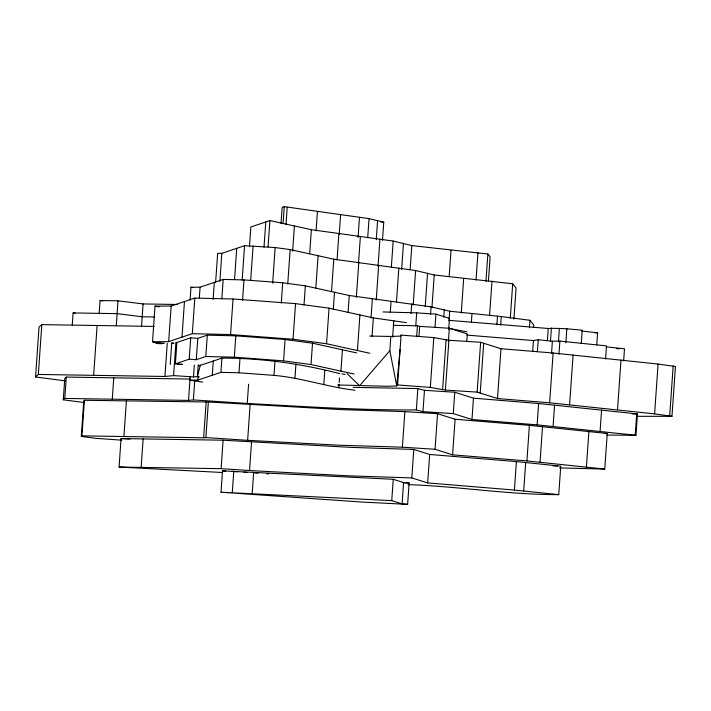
<?xml version="1.0" encoding="UTF-8"?>
<svg xmlns="http://www.w3.org/2000/svg" width="711" height="711" viewBox="0 0 711 711"><rect width="100%" height="100%" fill="white"/><g stroke="black" fill="none" stroke-linecap="round" stroke-linejoin="round"><path stroke-width="1.07" d="M65.288 380.856L35.55 376.972L39.034 327.158L41.816 324.634L154.163 326.42M35.55 376.972L38.332 374.448L41.816 324.634M63.279 399.804L64.772 378.456L66.283 377.079L190.015 379.052L188.522 400.4L64.79 398.436L63.279 399.804L83.818 402.479M64.79 398.436L66.283 377.079M72.255 324.989L73.1 312.947L117.128 313.649L142.2 316.768L154.269 316.964M121.705 440.162L96.074 438.349L81.303 436.43L83.791 400.844L84.413 400.284L208.367 401.999L341.813 409.634L404.87 411.616L437.541 413.695L455.093 419.241L529.402 425.347L607.247 433.497L604.759 469.073L559.584 467.927M81.303 436.43L81.925 435.861L84.413 400.284M93.639 375.328L97.123 325.514M99.149 313.667L100.064 300.531L117.99 300.815L143.071 303.935L177.341 304.486M116.284 325.691L117.99 300.815M112.276 399.191L113.769 377.834M222.57 472.513L119.075 467.047L121.066 438.571L223.103 440.198L351.145 447.388L413.802 449.45L429.666 454.462L516.408 461.59L560.748 466.167L558.757 494.634C508.338 494.758 458.471 486.315 408.141 484.644M123.918 436.536L126.407 400.951M141.507 326.625L143.071 303.935M141.142 467.394L143.133 438.927M406.532 322.661L373.355 317.906L329.042 308.165L295.536 303.641L233.048 298.993L194.805 298.087L171.155 306.032L155.016 306.165L152.527 341.742L157.007 343.493L161.379 343.742M38.332 374.448L164.934 376.466L167.254 343.253M164.579 342.995L163.334 343.413L152.527 341.742L168.667 341.618L171.155 306.032M170.231 364.459L171.724 343.102L173.76 343.093M164.934 376.466L173.582 375.612L175.919 342.187M177.368 364.396L182.46 364.361L175.395 363.819L176.888 342.462L190.717 337.823L197.782 338.365L207.301 335.165L235.812 335.841L285.067 339.502L312.52 343.209L356.602 352.905M181.98 337.147L184.469 301.562M190.068 300.06L190.966 287.253L200.075 287.182L223.183 279.414L243.98 279.912L282.711 282.782L305.348 285.84L349.261 295.5L431.07 306.859L449.681 311.214L501.273 316.546L529.944 320.288L533.748 325.007L533.597 327.14M175.395 363.819L189.224 359.171L190.717 337.823M168.667 341.618L192.317 333.672L194.805 298.087M202.706 382.127L189.881 380.154L190.113 376.866M173.582 375.612L193.481 376.919L194.316 365.054M199.329 297.856L200.075 287.182M188.522 400.4L193.401 399.92L194.743 380.705M189.224 359.171L196.289 359.713L197.782 338.365M198.227 364.734L197.4 376.599L193.481 376.919M189.881 380.154L197.898 380.092L198.12 376.803M196.289 359.713L205.808 356.513L207.301 335.165M213.122 299.473L214.322 282.391M81.925 435.861L203.648 437.798L206.137 402.213M215.611 282.498L217.655 253.383L221.823 253.347L244.557 245.713L275.148 247.552L290.15 249.57L333.788 259.177L415.606 270.536L434.217 274.97L512.702 283.769L516.079 287.955L513.893 319.23M203.648 437.798L205.879 437.585L208.367 401.999M212.278 375.257L213.273 361.019M219.868 281.387L221.823 253.347M221.841 298.629L223.183 279.414M197.898 380.092L220.917 372.351L221.912 358.122C261.755 358.068 301.251 363.712 339.787 373.622M119.075 467.047L221.112 468.665L223.103 440.198M192.317 333.672L230.551 334.579L233.048 298.993M234.532 279.619L236.719 248.343M221.023 492.225L222.516 470.878L393.245 479.285L403.581 482.547L409.127 483L407.634 504.357L361.526 502.028L221.023 492.225L391.752 500.633L402.088 503.895L407.634 504.357M205.808 356.513L234.319 357.189L235.812 335.841M242.149 280.214L244.557 245.713M242.558 300.193L243.98 279.912M220.917 372.351L238.985 372.777L239.98 358.548M232.293 492.412L233.786 471.064M249.454 246.69L250.841 226.978L269.896 220.579L311.356 229.697L393.183 241.056L411.811 245.597L487.862 254.023L490.128 256.831L488.439 280.925M250.681 280.418L253.098 245.908M193.401 399.92L247.241 403.457L248.583 384.242M205.879 437.585L247.632 440.322L250.121 404.737M264.012 247.144L265.772 221.965M221.112 468.665L249.552 470.531L251.543 442.064M268.056 246.85L269.896 220.579M252.174 493.718L253.667 472.362M272.66 283.129L275.148 247.552M281.032 223.361L282.151 207.345L284.258 206.643L369.045 218.641L383.753 222.205L382.482 240.345M283.058 223.725L284.258 206.643M354.816 390.197C327.549 387.06 301.402 377.728 274.002 375.381L274.997 361.144M286.018 224.374L287.208 207.292M281.289 303.064L282.711 282.782M287.733 284.08L290.15 249.57M354.105 374.03L311.027 364.556L283.573 360.85L285.067 339.502M292.639 251.143L294.398 225.965M369.827 353.269L326.553 343.751L293.048 339.227L295.536 303.641M294.941 378.208L295.936 363.97M304.006 305.055L305.348 285.84M309.667 253.791L311.356 229.697M316.075 230.924L317.417 211.7M315.826 288.062L318.093 255.72M311.027 364.556L312.52 343.209M323.816 384.553L324.811 370.324M326.553 343.751L329.042 308.165M331.522 291.528L333.788 259.177M333.299 309.329L334.499 292.248M337.05 260.004L338.88 233.723M339.254 234.132L340.596 214.918M338.791 387.859L339.023 384.571M339.174 382.385L339.476 378.003M340.933 371.124L342.426 349.776M348.07 312.582L349.261 295.5M358.06 237.501L359.482 217.219M358.54 262.981L360.37 236.701M356.344 297.331L358.762 262.821M357.42 350.532L359.908 314.946M367.703 237.856L369.045 218.641M376.252 239.696L377.594 220.481M371.009 318.093L372.351 298.878M372.066 336.241L373.355 317.906M378.021 266.456L379.932 239.083M376.235 300.086L378.643 265.585M391.343 267.327L393.183 241.056M390.312 312.147L391.059 301.473M337.618 384.962L387.353 386.277L396.747 385.94L389.841 350.692L390.837 336.454L400.231 336.125L401.093 335.112L433.808 337.601L448.89 340.267L480.627 342.284L500.979 348.719L553.114 353.003L658.084 364.059L675.45 366.503L671.966 416.317L636.469 416.326M392.632 337.067L393.761 320.892M396.427 302.548L398.844 268.038M401.644 269.549L403.484 243.278M400.097 349.341L396.747 385.94L397.609 384.927L401.093 335.112M391.752 500.633L393.245 479.285M410.123 269.682L411.811 245.597M411.056 313.595L411.722 303.988M247.632 440.322L339.325 445.219L402.382 447.201L404.87 411.616M413.189 305.037L415.606 270.536M402.088 503.895L403.581 482.547M415.766 326.02L416.69 312.884L435.95 314.111L449.476 318.386L448.712 329.335M416.673 336.73L417.437 325.78L393.636 325.336M418.983 336.223L419.677 326.367L417.437 325.78M417.846 388.579L424.467 390.312L454.756 392.241L473.464 398.16L538.627 403.51L637.465 413.935L635.972 435.283L537.134 424.858L471.971 419.508L453.263 413.598L422.974 411.669L416.353 409.927L417.846 388.579L353.136 387.353M558.757 494.634L514.417 490.057L427.675 482.929L411.811 477.916L413.802 449.45M425.231 306.539L427.569 273.113M422.974 411.669L424.467 390.312M430.546 314.333L431.07 306.859M431.959 307.321L434.217 274.97M671.966 416.317L654.6 413.882L549.63 402.817L497.496 398.533L477.143 392.108L445.406 390.081L430.324 387.415L433.808 337.601M435.025 327.247L435.95 314.111M427.675 482.929L429.666 454.462M443.744 317.177L444.268 309.703M604.759 469.073L526.913 460.932L452.605 454.827L435.052 449.272L437.541 413.695M449.174 276.561L451.014 250.281M442.624 389.352L446.108 339.538M449.005 320.821L449.681 311.214M448.401 341.396L449.325 328.251L419.677 326.367M445.406 390.081L448.89 340.267M453.263 413.598L454.756 392.241M461.27 312.991L463.679 278.49M452.605 454.827L455.093 419.241M466.772 341.6L467.305 333.939L449.325 328.251M471.375 322.421L471.971 313.88M476.041 280.098L477.952 252.725M471.971 419.508L473.464 398.16M477.143 392.108L480.627 342.284M485.951 281.396L487.862 254.023M480.218 393.076L483.702 343.262M489.568 315.568L491.985 281.058M496.865 324.74L497.469 316.199M500.677 325.078L501.273 316.546M497.496 398.533L500.979 348.719M510.285 318.27L512.702 283.769M514.417 490.057L516.408 461.59M529.428 327.762L529.944 320.288M532.69 351.518L533.454 340.569L538.236 339.769L552.385 341.227L559.877 341.093L606.492 345.901L605.576 359.046M523.687 491.017L525.678 462.55M526.913 460.932L529.402 425.347M537.392 351.812L538.236 339.769M537.134 424.858L538.627 403.51M547.408 340.533L548.252 328.491C559.486 327.975 570.96 329.086 582.211 330.233L581.296 343.377M540.022 462.283L542.511 426.698M550.483 341.102L551.398 327.958M551.549 353.269L552.385 341.227M549.63 402.817L553.114 353.003M558.437 341.92L559.353 328.784M553.069 426.511L554.562 405.154M558.962 354.229L559.877 341.093M565.849 342.88L566.845 328.651M569.6 404.879L573.084 355.065M586.406 467.074L588.895 431.488M596.751 344.826L597.596 332.784L581.749 331.05M600.084 431.364L601.577 410.016M617.512 409.829L620.996 360.015M623.654 360.868L624.498 348.825L606.439 346.852M635.216 435.194L636.709 413.846M654.6 413.882L658.084 364.059M669.7 415.659L673.184 365.836M200.395 364.983L197.4 376.599L199.364 376.981M389.841 350.692L359.588 385.762L347.128 373.613M198.893 365.854L221.912 358.122M416.353 409.927C359.935 410.336 303.561 406.479 247.241 403.457M157.007 343.493L163.334 343.413M632.248 414.006L637.465 413.935M635.972 435.283L606.803 435.061M594.494 332.739L597.596 332.784M616.757 348.719L618.97 348.754M605.15 433.461L607.247 433.497M416.69 312.884L382.989 311.933M369.738 336.063L390.837 336.454M411.811 477.916L349.154 475.855L249.552 470.531M553.122 465.918L557.477 466.06M402.657 482.698L409.127 483M121.066 438.571L129.935 439.043M222.516 470.878L225.636 471.038M402.382 447.201L435.052 449.272M231.919 471.393L237.341 471.766M243.855 472.211L247.108 472.433M254.707 472.948L257.96 473.171M266.643 473.757L268.82 473.908M230.551 334.579L293.048 339.227M234.319 357.189L283.573 360.85M238.985 372.777L274.002 375.381M397.609 384.927L430.324 387.415M449.228 320.35L548.252 328.491M466.896 335.094L533.454 340.569M380.483 221.823L383.753 222.205M100.064 300.531L102.917 300.886M73.1 312.947L75.108 313.195M341.92 373.933L345.128 374.404M448.57 328.295L466.887 331.806M190.966 287.253L193.134 287.582M155.016 306.165L159.335 306.832M171.724 343.102L173.875 343.44"/></g></svg>
